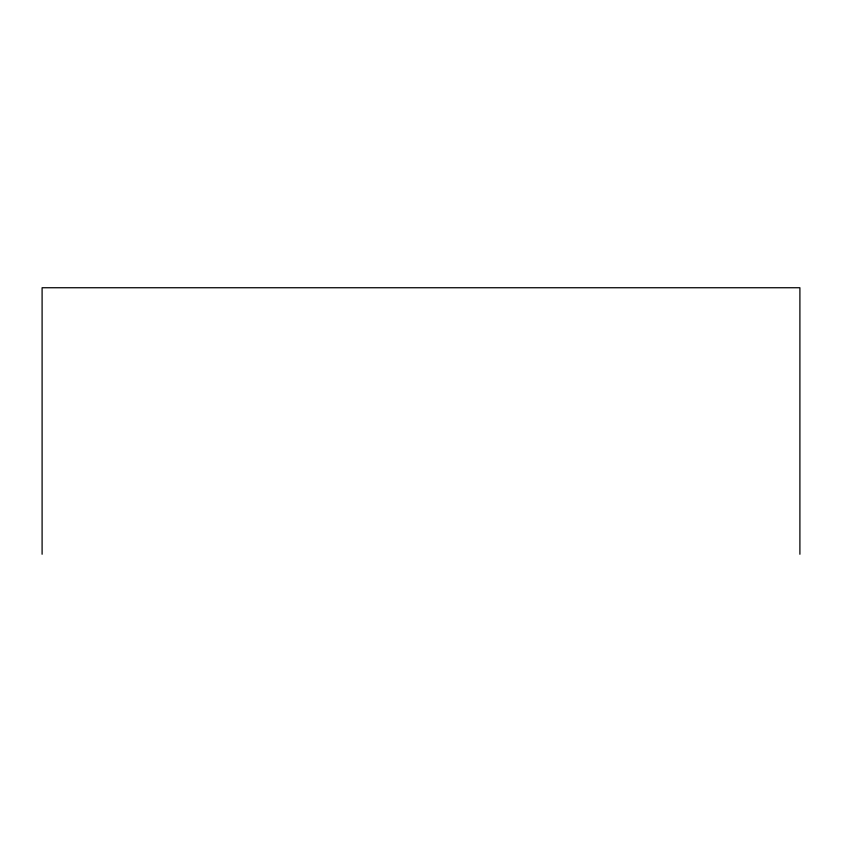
<?xml version="1.0" encoding="UTF-8"?>
<svg xmlns="http://www.w3.org/2000/svg" width="842" height="842" viewBox="0 0 842 842"><rect width="100%" height="100%" fill="white"/><g stroke="black" fill="none" stroke-linecap="round" stroke-linejoin="round"><path stroke-width="1.26" d="M799.9 554.257L799.9 287.743L42.1 287.743L42.1 554.257"/></g></svg>
